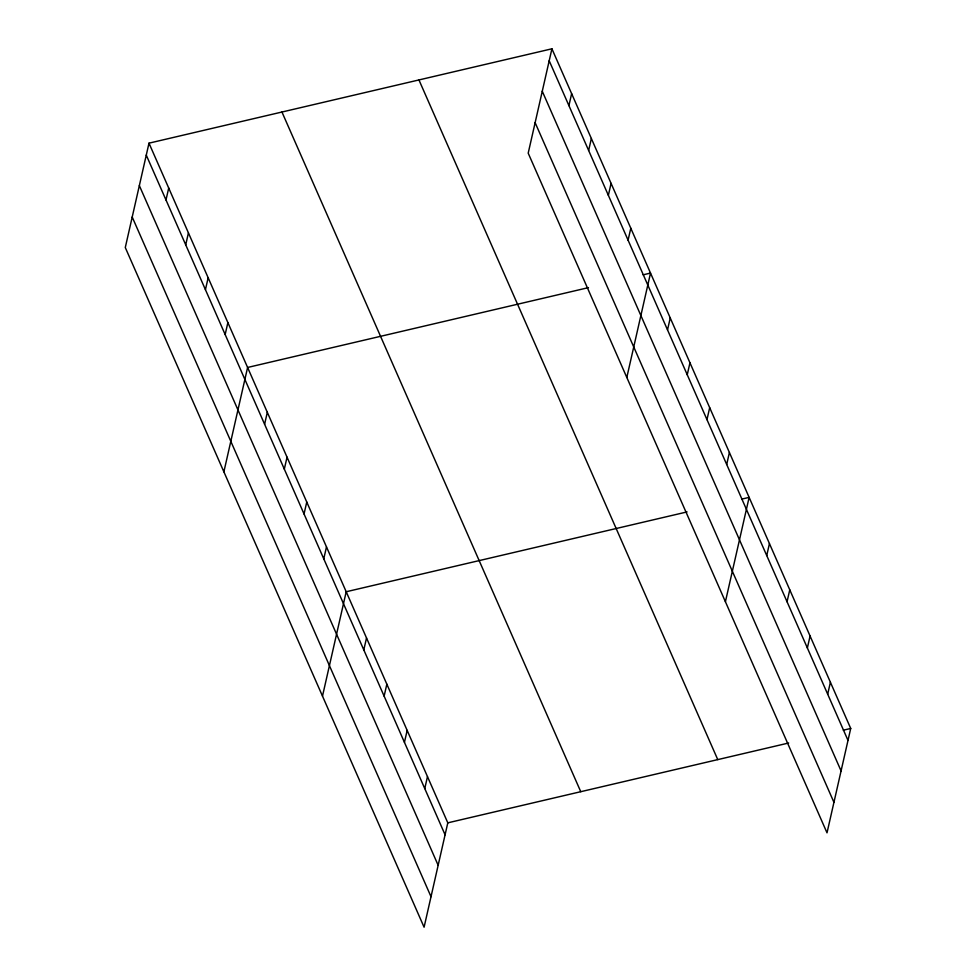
<?xml version="1.0" encoding="UTF-8"?>
<svg xmlns="http://www.w3.org/2000/svg" width="976" height="976" viewBox="0 0 976 976"><rect width="100%" height="100%" fill="white"/><g stroke="black" fill="none" stroke-linecap="round" stroke-linejoin="round"><path stroke-width="1.46" d="M148.986 143.167L125.282 247.538L424.084 927.2L447.801 822.841L148.986 143.167L551.916 48.8L850.718 728.462L827.014 832.833L528.199 153.159L551.916 48.8M165.993 199.982L168.714 188.026M185.721 244.83L188.429 232.886M205.436 289.689L208.156 277.745M225.163 334.548L227.872 322.605M223.882 471.823L247.599 367.464L588.467 287.627M264.606 424.267L267.314 412.323M284.321 469.127L287.042 457.171M304.048 513.986L306.757 502.03M323.764 558.845L326.484 546.889M322.495 696.108L346.199 591.749L687.08 511.912M363.804 649.918L366.525 637.962M384.129 696.132L386.838 684.188M404.442 742.358L407.163 730.402M568.923 105.603L571.631 93.659M424.767 788.571L427.476 776.615M588.638 150.463L591.358 138.519M608.365 195.322L611.074 183.378M628.08 240.181L630.801 228.238M626.812 377.456L650.516 273.085L643.135 274.817M667.523 329.9L670.244 317.944M687.25 374.76L689.959 362.804M706.966 419.619L709.686 407.663M726.693 464.478L729.401 452.522M725.412 601.741L749.129 497.382L741.736 499.114M766.733 555.551L769.442 543.595M787.046 601.765L789.767 589.821M807.372 647.979L810.08 636.035M827.685 694.204L830.405 682.248M447.801 822.841L788.669 743.004M843.337 730.194L850.718 728.462M549.195 60.756L848.01 740.418M542.266 91.244L841.08 770.918M535.129 122.671L833.943 802.333M418.948 79.947L717.763 759.609M281.954 112.033L580.757 791.695M146.278 155.123L445.08 834.785M139.348 185.611L438.151 865.285M132.211 217.038L431.014 896.7"/></g></svg>
